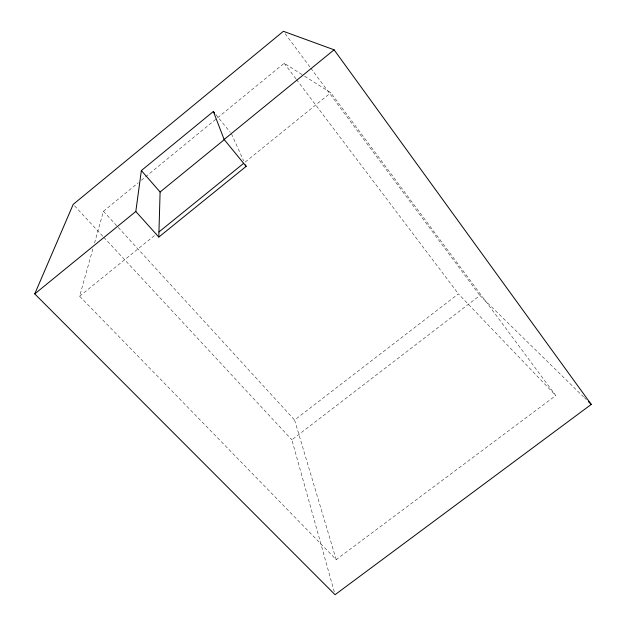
<?xml version="1.0" encoding="UTF-8"?>
<svg xmlns="http://www.w3.org/2000/svg" width="626" height="626" viewBox="0 0 626 626"><rect width="100%" height="100%" fill="white"/><g stroke="black" fill="none" stroke-linecap="round" stroke-linejoin="round"><path stroke-width="0.47" stroke-dasharray="3.13 2.35" d="M304.635 76.184L330.802 92.75L555.771 395.562L336.193 559.644L79.619 296.208L92.977 248.608M94.549 243.005L103.454 211.275L138.236 182.784M141.265 180.304L284.188 63.249L303.813 75.668M79.619 296.208L156.68 233.788M245.228 162.064L330.802 92.75M336.193 559.644L294.588 420.03L458.404 293.868L555.771 395.562M334.276 591.883L291.873 439.835L479.892 295.48L583.604 396.923M584.301 397.604L586.39 399.646M74.533 205.805L103.11 236.581M103.775 237.293L291.873 439.835M103.454 211.275L294.588 420.03M215.774 114.472L230.258 132.329M284.188 63.249L295.957 78.829M296.552 79.612L458.404 293.868M285.143 33.655L310.222 67.358M310.801 68.148L479.892 295.48M231.464 133.815L243.678 160.929"/><path stroke-width="0.94" d="M245.47 164.912L246.143 166.391L158.801 237.082L160.099 192.002L141.351 170.569L213.364 111.491L214.569 112.985M34.743 293.899L73.203 204.373L283.398 31.3L334.096 49.806L591.257 404.412L335.059 594.7L34.743 293.899L135.819 211.486L141.351 170.569M246.143 166.391L224.131 139.465L334.096 49.806M160.099 192.002L224.703 139.324M158.949 231.949L243.71 163.292M588.471 401.689L591.257 404.412M135.819 211.486L158.801 237.082M213.364 111.491L224.131 139.465"/></g></svg>
